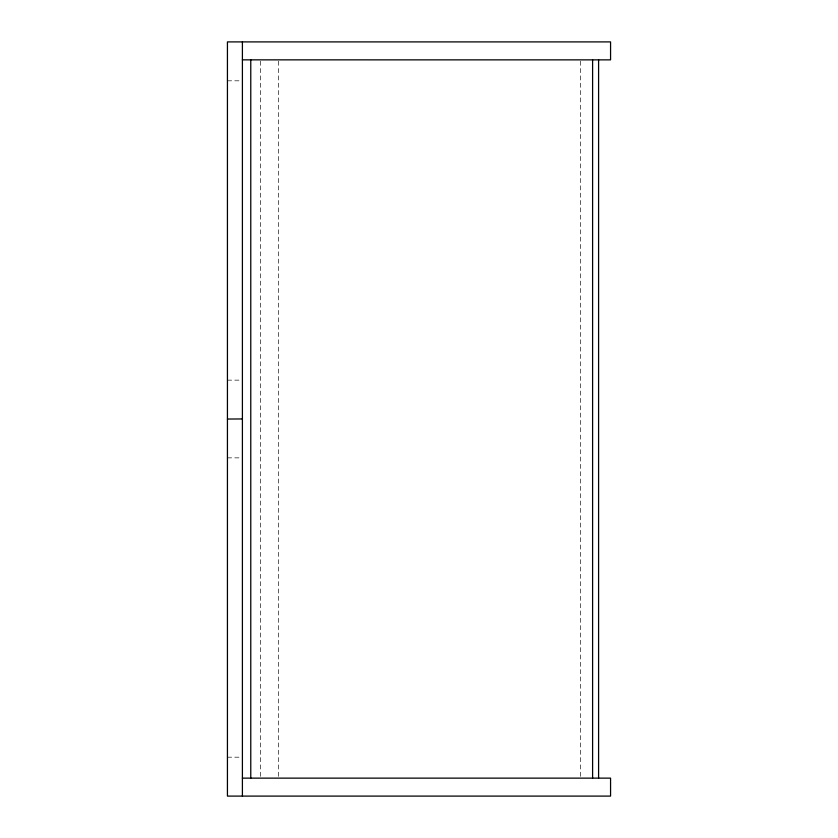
<?xml version="1.0" encoding="UTF-8"?>
<svg xmlns="http://www.w3.org/2000/svg" width="838" height="838" viewBox="0 0 838 838"><rect width="100%" height="100%" fill="white"/><g stroke="black" fill="none" stroke-linecap="round" stroke-linejoin="round"><path stroke-width="0.63" stroke-dasharray="4.19 3.14" d="M227.433 80.815L241.155 80.815M227.433 380.138L241.155 380.138M227.433 457.862L241.155 457.862M227.433 757.185L241.155 757.185M580.64 61.164L580.629 776.836M278.321 61.164L278.321 776.836M260.356 61.164L260.356 778.135"/><path stroke-width="1.26" d="M242.402 59.854L610.567 59.865L610.567 41.9L227.433 41.9L227.433 796.1L610.567 796.1L610.567 778.135L242.402 778.135M227.433 419.042L242.402 418.948M598.594 59.865L598.594 778.135M592.602 59.865L592.602 778.135M250.772 59.854L250.772 778.135M242.402 41.9L242.402 796.1"/></g></svg>
